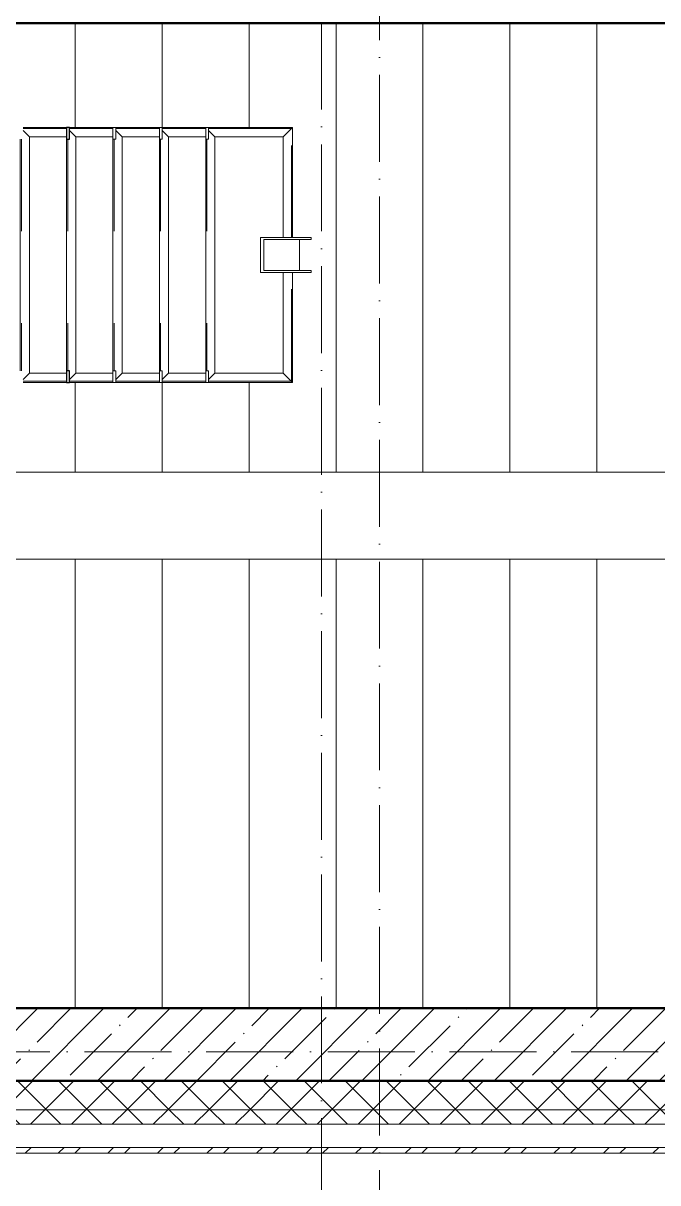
# Model space of a CAD drawing. Header units: millimetres. Extents: x -17017 to 628417, y -109036 to 199237.
# Drawn here: x 532130 to 534321, y -35687 to -31685 of the extents above; entities that cross this region are included whole.
import ezdxf

# ---------------------------------------------------------------- set-up
doc = ezdxf.new("R2010")
doc.units = ezdxf.units.MM
doc.linetypes.add('50_200_ШТРИХ_1Т_ш5_п1_п1_', pattern=[700, 500, -100, 0, -100])
doc.linetypes.add('Штрих', pattern=[635, 317.5, -317.5])
for name, color, linetype, lineweight in [('A-GENM-____-HDLN', 7, 'Штрих', 9), ('A-GENM-____-MCUT', 7, 'Continuous', 25), ('A-GENM-____-OTLN', 7, 'Continuous', 9), ('A-WALL-____-MCUT', 7, 'Continuous', 13), ('A-WALL-____-MCUT-1', 7, 'Continuous', 9), ('A-WALL-____-MCUT-2', 7, 'Continuous', 50), ('A-WALL-____-PATT-1', 7, 'Continuous', 9), ('A-WALL-FNSH-MCUT-1', 7, 'Continuous', 9), ('S-GRID-____-OTLN-1', 7, '50_200_ШТРИХ_1Т_ш5_п1_п1_', 9), ('S-STRS-____-OTLN-1', 7, 'Continuous', 9), ('стяжа', 7, 'Continuous', 30)]:
    doc.layers.add(name, color=color, linetype=linetype, lineweight=lineweight)
pattern_1 = [(45, (523510.01, -90515.61), (-70.71068, 70.71068), []), (135, (523510.01, -90515.61), (-70.71068, -70.71068), [])]

# ---------------------------------------------------------------- blocks, each defined once
blk = doc.blocks.new('ОМ_Труба_ГОСТ 8639-82 - ОМ_Труба_ГОСТ 8639-82-26350154-АР1_План отверстий 3 этажа в осях 1-64_Ю-ЯЯ')
at = {"layer": 'A-GENM-____-OTLN'}
for p, q in [((9439.1, 57971), (9439.1, 58091)), ((9439.1, 58091), (9614.1, 58091)), ((9614.1, 58085), (9451.2, 58085)), ((9451.2, 58085), (9451.2, 57977)), ((9574, 58085), (9574, 57977)), ((9614.1, 58091), (9614.1, 58085)), ((9614.1, 57971), (9439.1, 57971)), ((9451.2, 57977), (9614.1, 57977)), ((9614.1, 57977), (9614.1, 57971))]:
    blk.add_line(p, q, dxfattribs=at)
blk = doc.blocks.new('ОМ_Уголок_ГОСТ 8509-93 - ОМ_Уголок_ГОСТ 8509-93-26349651-АР1_План отверстий 3 этажа в осях 1-64_Ю-ЯЯ')
at = {"layer": 'A-GENM-____-HDLN'}
for p, q in [((4, -4), (380, -4)), ((500, -4), (876, -4))]:
    blk.add_line(p, q, dxfattribs=at)
at = {"layer": 'A-GENM-____-OTLN'}
for p, q in [((380, 0), (0, 0)), ((32, -32), (0, 0)), ((32, -32), (380, -32)), ((880, 0), (500, 0)), ((500, -32), (848, -32)), ((880, 0), (848, -32))]:
    blk.add_line(p, q, dxfattribs=at)
blk = doc.blocks.new('ОМ_Уголок_ГОСТ 8509-93 - ОМ_Уголок_ГОСТ 8509-93-V149-АР1_План отверстий 3 этажа в осях 1-64_Ю-ЯЯ')
at = {"layer": 'A-GENM-____-HDLN'}
blk.add_line((40, -4), (840, -4), dxfattribs=at)
at = {"layer": 'A-GENM-____-OTLN'}
for p, q in [((32, -32), (10, -10)), ((32, -32), (848, -32)), ((840, 0), (40, 0)), ((870, -10), (848, -32))]:
    blk.add_line(p, q, dxfattribs=at)
blk = doc.blocks.new('ОМ_Уголок_ГОСТ 8509-93 - ОМ_Уголок_ГОСТ 8509-93-19082047-АР1_План отверстий 3 этажа в осях 1-64_Ю-ЯЯ')
at = {"layer": 'A-GENM-____-HDLN'}
blk.add_line((10, -4), (296, -4), dxfattribs=at)
at = {"layer": 'A-GENM-____-OTLN'}
for p, q in [((300, 0), (10, 0)), ((32, -32), (10, -10)), ((32, -32), (268, -32)), ((300, 0), (268, -32))]:
    blk.add_line(p, q, dxfattribs=at)
blk = doc.blocks.new('ОМ_Уголок_ГОСТ 8509-93 - ОМ_Уголок_ГОСТ 8509-93-V150-АР1_План отверстий 3 этажа в осях 1-64_Ю-ЯЯ')
at = {"layer": 'A-GENM-____-HDLN'}
blk.add_line((4, -4), (290, -4), dxfattribs=at)
at = {"layer": 'A-GENM-____-OTLN'}
for p, q in [((290, 0), (0, 0)), ((32, -32), (0, 0)), ((32, -32), (268, -32)), ((290, -10), (268, -32))]:
    blk.add_line(p, q, dxfattribs=at)
blk = doc.blocks.new('ОМ_Уголок_ГОСТ 8509-93 - ОМ_Уголок_ГОСТ 8509-93-V151-АР1_План отверстий 3 этажа в осях 1-64_Ю-ЯЯ')
at = {"layer": 'A-GENM-____-HDLN'}
blk.add_line((10, -4), (160, -4), dxfattribs=at)
at = {"layer": 'A-GENM-____-OTLN'}
for p, q in [((160, 0), (10, 0)), ((32, -32), (10, -10)), ((32, -32), (160, -32))]:
    blk.add_line(p, q, dxfattribs=at)
blk = doc.blocks.new('ОМ_Уголок_ГОСТ 8509-93 - ОМ_Уголок_ГОСТ 8509-93-V152-АР1_План отверстий 3 этажа в осях 1-64_Ю-ЯЯ')
at = {"layer": 'A-GENM-____-HDLN'}
blk.add_line((140, -4), (290, -4), dxfattribs=at)
at = {"layer": 'A-GENM-____-OTLN'}
for p, q in [((290, 0), (140, 0)), ((140, -32), (268, -32)), ((290, -10), (268, -32))]:
    blk.add_line(p, q, dxfattribs=at)
blk = doc.blocks.new('ОМ_Полоса_Трапеция прямоугольная_Прокат_ГОСТ 103-2006 - ОМ_Полоса_Трапеция прямоугольная_Прокат_ГОСТ 103-2006-19082130-АР1_План отверстий 3 этажа в осях 1-64_Ю-ЯЯ')
at = {"layer": 'A-GENM-____-OTLN'}
for p, q in [((9250, 58471), (9260, 58471)), ((9250, 58431), (9250, 58471)), ((9260, 58471), (9260, 58431)), ((9260, 58431), (9250, 58431))]:
    blk.add_line(p, q, dxfattribs=at)
blk = doc.blocks.new('ОМ_Полоса_Трапеция прямоугольная_Прокат_ГОСТ 103-2006 - ОМ_Полоса_Трапеция прямоугольная_Прокат_ГОСТ 103-2006-V157-АР1_План отверстий 3 этажа в осях 1-64_Ю-ЯЯ')
at = {"layer": 'A-GENM-____-MCUT'}
for p, q in [((8780, 58471), (8770, 58471)), ((8770, 58471), (8770, 58431)), ((8780, 58431), (8780, 58471)), ((8770, 58431), (8780, 58431))]:
    blk.add_line(p, q, dxfattribs=at)
blk = doc.blocks.new('ОМ_Полоса_Трапеция прямоугольная_Прокат_ГОСТ 103-2006 - ОМ_Полоса_Трапеция прямоугольная_Прокат_ГОСТ 103-2006-19082170-АР1_План отверстий 3 этажа в осях 1-64_Ю-ЯЯ')
at = {"layer": 'A-GENM-____-OTLN'}
for p, q in [((9250, 57631), (9260, 57631)), ((9250, 57591), (9250, 57631)), ((9260, 57631), (9260, 57591)), ((9260, 57591), (9250, 57591))]:
    blk.add_line(p, q, dxfattribs=at)
blk = doc.blocks.new('ОМ_Полоса_Трапеция прямоугольная_Прокат_ГОСТ 103-2006 - ОМ_Полоса_Трапеция прямоугольная_Прокат_ГОСТ 103-2006-V160-АР1_План отверстий 3 этажа в осях 1-64_Ю-ЯЯ')
at = {"layer": 'A-GENM-____-MCUT'}
for p, q in [((8780, 57631), (8770, 57631)), ((8770, 57631), (8770, 57591)), ((8780, 57591), (8780, 57631)), ((8770, 57591), (8780, 57591))]:
    blk.add_line(p, q, dxfattribs=at)
blk = doc.blocks.new('3эт')
at = {"layer": 'S-GRID-____-OTLN-1', "color": 251, "ltscale": 0.6, "true_color": 0x636466}
for p, q in [((293420.7, -33791.8), (293420.7, 4029.4)), ((293620.7, -33971.9), (293620.7, 3765.1)), ((387845.1, -31582.4), (279101.9, -31582.4))]:
    blk.add_line(p, q, dxfattribs=at)

msp = doc.modelspace()

# ---------------------------------------------------------------- hatches: boundary and pattern name
at = {"layer": 'A-WALL-____-PATT-1'}
h = msp.add_hatch(dxfattribs=at)
h.set_pattern_fill('FP_12', color=256, style=0, pattern_type=2)
h.set_pattern_definition([(45, (523510, -90515.61), (-114.04925, 114.04925), []), (45, (523624.06, -90515.61), (-114.04925, 114.04925), [201.612, -40.322, 3.353, -36.97])])
h.paths.add_polyline_path([(536560, -35334.6), (536560, -35084.6), (530060, -35084.6), (530060, -35334.6), (535868.2, -35334.6)], flags=0)
h.paths.add_polyline_path([(529060, -35334.6), (529060, -35084.6), (528810, -35084.6), (528810, -35334.6)], flags=0)
h = msp.add_hatch(dxfattribs=at)
h.set_pattern_fill('FP_4', color=256, style=0, pattern_type=2)
h.set_pattern_definition(pattern_1)
h.paths.add_polyline_path([(597729.5, -35434.6), (597810, -35434.6), (597810, -35334.6), (591460, -35334.6), (591460, -35434.6), (594194.6, -35434.6)], flags=0)
h.paths.add_polyline_path([(587124.7, -35434.6), (587510, -35434.6), (587510, -35340.6), (587435, -35340.6), (587435, -35334.6), (586485, -35334.6), (586485, -35340.6), (586410, -35340.6), (586410, -35434.6), (586760, -35434.6)], flags=0)
h.paths.add_polyline_path([(588892.2, -35434.6), (590460, -35434.6), (590460, -35334.6), (588585, -35334.6), (588585, -35340.6), (588510, -35340.6), (588510, -35434.6)], flags=0)
h.paths.add_polyline_path([(583485, -35434.6), (584610, -35434.6), (584610, -35340.6), (584535, -35340.6), (584535, -35334.6), (583485, -35334.6), (583485, -35340.6), (583410, -35340.6), (583410, -35434.6), (583416, -35434.6)], flags=0)
h.paths.add_polyline_path([(581610, -35434.6), (581610, -35340.6), (581535, -35340.6), (581535, -35334.6), (580485, -35334.6), (580485, -35340.6), (580410, -35340.6), (580410, -35434.6), (580938.6, -35434.6)], flags=0)
h.paths.add_polyline_path([(577485, -35434.6), (578610, -35434.6), (578610, -35340.6), (578535, -35340.6), (578535, -35334.6), (577485, -35334.6), (577485, -35340.6), (577410, -35340.6), (577410, -35434.6)], flags=0)
h.paths.add_polyline_path([(575535, -35434.6), (575610, -35434.6), (575610, -35340.6), (575535, -35340.6), (575535, -35334.6), (574485, -35334.6), (574485, -35340.6), (574410, -35340.6), (574410, -35434.6), (574752.4, -35434.6)], flags=0)
h.paths.add_polyline_path([(571760, -35434.6), (572610, -35434.6), (572610, -35340.6), (572535, -35340.6), (572535, -35334.6), (571485, -35334.6), (571485, -35340.6), (571410, -35340.6), (571410, -35434.6), (571485, -35434.6)], flags=0)
h.paths.add_polyline_path([(569450.1, -35434.6), (569610, -35434.6), (569610, -35340.6), (569535, -35340.6), (569535, -35334.6), (567935, -35334.6), (567935, -35340.6), (567860, -35340.6), (567860, -35434.6), (568566.3, -35434.6)], flags=0)
h.paths.add_polyline_path([(565915.1, -35434.6), (566060, -35434.6), (566060, -35340.6), (565985, -35340.6), (565985, -35334.6), (564935, -35334.6), (564935, -35340.6), (564860, -35340.6), (564860, -35434.6)], flags=0)
h.paths.add_polyline_path([(563060, -35434.6), (563060, -35340.6), (562985, -35340.6), (562985, -35334.6), (561935, -35334.6), (561935, -35340.6), (561860, -35340.6), (561860, -35434.6), (562380.2, -35434.6)], flags=0)
h.paths.add_polyline_path([(559729, -35434.6), (560060, -35434.6), (560060, -35340.6), (559985, -35340.6), (559985, -35334.6), (558935, -35334.6), (558935, -35340.6), (558860, -35340.6), (558860, -35434.6), (559287.1, -35434.6)], flags=0)
h.paths.add_polyline_path([(555935, -35434.6), (557060, -35434.6), (557060, -35340.6), (556985, -35340.6), (556985, -35334.6), (555935, -35334.6), (555935, -35340.6), (555860, -35340.6), (555860, -35434.6), (555866, -35434.6)], flags=0)
h.paths.add_polyline_path([(552860, -35434.6), (554060, -35434.6), (554060, -35340.6), (553985, -35340.6), (553985, -35334.6), (552935, -35334.6), (552935, -35340.6), (552860, -35340.6)], flags=0)
h.paths.add_polyline_path([(551060, -35434.6), (551060, -35340.6), (550985, -35340.6), (550985, -35334.6), (549935, -35334.6), (549935, -35340.6), (549860, -35340.6), (549860, -35434.6), (550891.7, -35434.6)], flags=0)
h.paths.add_polyline_path([(546935, -35434.6), (548060, -35434.6), (548060, -35340.6), (547985, -35340.6), (547985, -35334.6), (546935, -35334.6), (546935, -35340.6), (546860, -35340.6), (546860, -35434.6), (546866, -35434.6)], flags=0)
h.paths.add_polyline_path([(545060, -35434.6), (545060, -35340.6), (544985, -35340.6), (544985, -35334.6), (543935, -35334.6), (543935, -35340.6), (543860, -35340.6), (543860, -35434.6), (544985, -35434.6)], flags=0)
h.paths.add_polyline_path([(541710, -35434.6), (542060, -35434.6), (542060, -35340.6), (541985, -35340.6), (541985, -35334.6), (540935, -35334.6), (540935, -35340.6), (540860, -35340.6), (540860, -35434.6), (541210, -35434.6)], flags=0)
h.paths.add_polyline_path([(539860, -35434.6), (539860, -35340.6), (539785, -35340.6), (539785, -35334.6), (530060, -35334.6), (530060, -35434.6), (539403.2, -35434.6)], flags=0)
h.paths.add_polyline_path([(529060, -35434.6), (529060, -35334.6), (521060, -35334.6), (521060, -35434.6), (527030.9, -35434.6)], flags=0)
h = msp.add_hatch(dxfattribs=at)
h.set_pattern_fill('FP_4', color=256, style=0, pattern_type=2)
h.set_pattern_definition(pattern_1)
h.paths.add_polyline_path([(597810, -35484.6), (597810, -35434.6), (591460, -35434.6), (591460, -35484.6), (597729.5, -35484.6)], flags=0)
h.paths.add_polyline_path([(590460, -35484.6), (590460, -35434.6), (588510, -35434.6), (588510, -35484.6), (588892.2, -35484.6)], flags=0)
h.paths.add_polyline_path([(584610, -35484.6), (584610, -35434.6), (583410, -35434.6), (583410, -35484.6), (583589.8, -35484.6)], flags=0)
h.paths.add_polyline_path([(587124.7, -35484.6), (587510, -35484.6), (587510, -35434.6), (586410, -35434.6), (586410, -35484.6)], flags=0)
h.paths.add_polyline_path([(580938.6, -35484.6), (581610, -35484.6), (581610, -35434.6), (580410, -35434.6), (580410, -35484.6)], flags=0)
h.paths.add_polyline_path([(578610, -35484.6), (578610, -35434.6), (577410, -35434.6), (577410, -35484.6), (578287.4, -35484.6)], flags=0)
h.paths.add_polyline_path([(575610, -35484.6), (575610, -35434.6), (574410, -35434.6), (574410, -35484.6), (574752.4, -35484.6)], flags=0)
h.paths.add_polyline_path([(572610, -35484.6), (572610, -35434.6), (571410, -35434.6), (571410, -35484.6), (572101.2, -35484.6)], flags=0)
h.paths.add_polyline_path([(569610, -35484.6), (569610, -35434.6), (567860, -35434.6), (567860, -35484.6), (569450.1, -35484.6)], flags=0)
h.paths.add_polyline_path([(566060, -35484.6), (566060, -35434.6), (564860, -35434.6), (564860, -35484.6), (565915.1, -35484.6)], flags=0)
h.paths.add_polyline_path([(563060, -35484.6), (563060, -35434.6), (561860, -35434.6), (561860, -35484.6), (562380.2, -35484.6)], flags=0)
h.paths.add_polyline_path([(560060, -35484.6), (560060, -35434.6), (558860, -35434.6), (558860, -35484.6), (559729, -35484.6)], flags=0)
h.paths.add_polyline_path([(555860, -35484.6), (557060, -35484.6), (557060, -35434.6), (555860, -35434.6)], flags=0)
h.paths.add_polyline_path([(553542.9, -35484.6), (554060, -35484.6), (554060, -35434.6), (552860, -35434.6), (552860, -35484.6)], flags=0)
h.paths.add_polyline_path([(550891.7, -35484.6), (551060, -35484.6), (551060, -35434.6), (549860, -35434.6), (549860, -35484.6), (550007.9, -35484.6)], flags=0)
h.paths.add_polyline_path([(548060, -35484.6), (548060, -35434.6), (546860, -35434.6), (546860, -35484.6), (547356.7, -35484.6)], flags=0)
h.paths.add_polyline_path([(544705.6, -35484.6), (545060, -35484.6), (545060, -35434.6), (543860, -35434.6), (543860, -35484.6)], flags=0)
h.paths.add_polyline_path([(542054.4, -35484.6), (542060, -35484.6), (542060, -35434.6), (540860, -35434.6), (540860, -35484.6), (541170.6, -35484.6)], flags=0)
h.paths.add_polyline_path([(539403.2, -35484.6), (539860, -35484.6), (539860, -35434.6), (530060, -35434.6), (530060, -35484.6), (537635.7, -35484.6)], flags=0)
h.paths.add_polyline_path([(529060, -35484.6), (529060, -35434.6), (520960, -35434.6), (520960, -35484.6), (527030.9, -35484.6)], flags=0)
h = msp.add_hatch(dxfattribs=at)
h.set_pattern_fill('FP_6', color=256, style=0, pattern_type=2)
h.set_pattern_definition([(45, (523510.01, -90515.61), (-85.53659, 85.53659), []), (45, (523567.03, -90515.61), (-85.53659, 85.53659), [])])
h.paths.add_polyline_path([(568566.3, -35584.6), (568725, -35584.6), (568725, -35564.6), (567860, -35564.6), (567860, -35584.6)], flags=0)
h.paths.add_polyline_path([(566060, -35584.6), (566060, -35564.6), (564860, -35564.6), (564860, -35584.6), (565915.1, -35584.6)], flags=0)
h.paths.add_polyline_path([(563060, -35584.6), (563060, -35564.6), (561860, -35564.6), (561860, -35584.6), (562380.2, -35584.6)], flags=0)
h.paths.add_polyline_path([(560060, -35584.6), (560060, -35564.6), (558860, -35564.6), (558860, -35584.6), (559729, -35584.6)], flags=0)
h.paths.add_polyline_path([(557060, -35584.6), (557060, -35564.6), (555860, -35564.6), (555860, -35584.6), (556194.1, -35584.6)], flags=0)
h.paths.add_polyline_path([(553542.9, -35584.6), (554060, -35584.6), (554060, -35564.6), (552860, -35564.6), (552860, -35584.6)], flags=0)
h.paths.add_polyline_path([(550891.7, -35584.6), (551060, -35584.6), (551060, -35564.6), (549860, -35564.6), (549860, -35584.6), (550007.9, -35584.6)], flags=0)
h.paths.add_polyline_path([(546860, -35584.6), (548060, -35584.6), (548060, -35564.6), (546860, -35564.6)], flags=0)
h.paths.add_polyline_path([(543860, -35584.6), (545060, -35584.6), (545060, -35564.6), (543860, -35564.6)], flags=0)
h.paths.add_polyline_path([(540860, -35584.6), (542060, -35584.6), (542060, -35564.6), (540860, -35564.6)], flags=0)
h.paths.add_polyline_path([(539860, -35584.6), (539860, -35564.6), (530060, -35564.6), (530060, -35584.6), (539403.2, -35584.6)], flags=0)
h.paths.add_polyline_path([(529060, -35584.6), (529060, -35564.6), (520830, -35564.6), (520830, -35584.6), (527030.9, -35584.6)], flags=0)

# ---------------------------------------------------------------- linework, layer by layer
at = {"layer": 'A-WALL-____-MCUT'}
msp.add_line((530060, -35564.6), (539860, -35564.6), dxfattribs=at)
at = {"layer": 'A-WALL-____-MCUT-1'}
for p, q in [((539860, -35434.6), (530060, -35434.6)), ((539860, -35484.6), (530060, -35484.6))]:
    msp.add_line(p, q, dxfattribs=at)
at = {"layer": 'A-WALL-____-MCUT-2'}
for p, q in [((531110, -31684.6), (536560, -31684.6)), ((536560, -35084.6), (530060, -35084.6)), ((536560, -35334.6), (530060, -35334.6))]:
    msp.add_line(p, q, dxfattribs=at)
at = {"layer": 'A-WALL-FNSH-MCUT-1'}
msp.add_line((530060, -35584.6), (539860, -35584.6), dxfattribs=at)
at = {"layer": 'S-STRS-____-OTLN-1'}
for p, q in [((532310, -31684.6), (532310, -32044.6)), ((532310, -31684.6), (532310, -32044.6)), ((532610, -31684.6), (532610, -32044.6)), ((532610, -31684.6), (532610, -32044.6)), ((532910, -31684.6), (532910, -32044.6)), ((532910, -31684.6), (532910, -32044.6)), ((533210, -31684.6), (533210, -33234.6)), ((533210, -31684.6), (533210, -33234.6)), ((533510, -31684.6), (533510, -33234.6)), ((533510, -31684.6), (533510, -33234.6)), ((533810, -31684.6), (533810, -33234.6)), ((533810, -31684.6), (533810, -33234.6)), ((534110, -31684.6), (534110, -33234.6)), ((534110, -31684.6), (534110, -33234.6)), ((532310, -32924.6), (532310, -33234.6)), ((532310, -32924.6), (532310, -33234.6)), ((532610, -32924.6), (532610, -33234.6)), ((532610, -32924.6), (532610, -33234.6)), ((532910, -32924.6), (532910, -33234.6)), ((532910, -32924.6), (532910, -33234.6)), ((532010, -33234.6), (532310, -33234.6)), ((532310, -33234.6), (532610, -33234.6)), ((532610, -33234.6), (532910, -33234.6)), ((532910, -33234.6), (533210, -33234.6)), ((533210, -33234.6), (533510, -33234.6)), ((533510, -33234.6), (533810, -33234.6)), ((533810, -33234.6), (534110, -33234.6)), ((534110, -33234.6), (534410, -33234.6)), ((532310, -33534.6), (532010, -33534.6)), ((532610, -33534.6), (532310, -33534.6)), ((532310, -35084.6), (532310, -33534.6)), ((532310, -35084.6), (532310, -33534.6)), ((532910, -33534.6), (532610, -33534.6)), ((532610, -35084.6), (532610, -33534.6)), ((532610, -35084.6), (532610, -33534.6)), ((533210, -33534.6), (532910, -33534.6)), ((532910, -35084.6), (532910, -33534.6)), ((532910, -35084.6), (532910, -33534.6)), ((533510, -33534.6), (533210, -33534.6)), ((533210, -35084.6), (533210, -33534.6)), ((533210, -35084.6), (533210, -33534.6)), ((533810, -33534.6), (533510, -33534.6)), ((533510, -35084.6), (533510, -33534.6)), ((533510, -35084.6), (533510, -33534.6)), ((534110, -33534.6), (533810, -33534.6)), ((533810, -35084.6), (533810, -33534.6)), ((533810, -35084.6), (533810, -33534.6)), ((534410, -33534.6), (534110, -33534.6)), ((534110, -35084.6), (534110, -33534.6)), ((534110, -35084.6), (534110, -33534.6))]:
    msp.add_line(p, q, dxfattribs=at)

# ---------------------------------------------------------------- block references
at = {"layer": 'A-GENM-____-OTLN', "extrusion": (0, 0, -1)}
for name, p, rotation in [('ОМ_Уголок_ГОСТ 8509-93 - ОМ_Уголок_ГОСТ 8509-93-V149-АР1_План отверстий 3 этажа в осях 1-64_Ю-ЯЯ', (-532120, -32044.6), 269.9999999999989), ('ОМ_Уголок_ГОСТ 8509-93 - ОМ_Уголок_ГОСТ 8509-93-V149-АР1_План отверстий 3 этажа в осях 1-64_Ю-ЯЯ', (-532280, -32044.6), 269.9999999999989), ('ОМ_Уголок_ГОСТ 8509-93 - ОМ_Уголок_ГОСТ 8509-93-V149-АР1_План отверстий 3 этажа в осях 1-64_Ю-ЯЯ', (-532440, -32044.6), 269.9999999999989), ('ОМ_Уголок_ГОСТ 8509-93 - ОМ_Уголок_ГОСТ 8509-93-V149-АР1_План отверстий 3 этажа в осях 1-64_Ю-ЯЯ', (-532600, -32044.6), 269.9999999999989), ('ОМ_Уголок_ГОСТ 8509-93 - ОМ_Уголок_ГОСТ 8509-93-V149-АР1_План отверстий 3 этажа в осях 1-64_Ю-ЯЯ', (-532760, -32044.6), 269.9999999999989), ('ОМ_Уголок_ГОСТ 8509-93 - ОМ_Уголок_ГОСТ 8509-93-26349651-АР1_План отверстий 3 этажа в осях 1-64_Ю-ЯЯ', (-533060, -32924.6), 89.99999999999908), ('ОМ_Уголок_ГОСТ 8509-93 - ОМ_Уголок_ГОСТ 8509-93-V151-АР1_План отверстий 3 этажа в осях 1-64_Ю-ЯЯ', (-532120, -32924.6), 180), ('ОМ_Уголок_ГОСТ 8509-93 - ОМ_Уголок_ГОСТ 8509-93-V151-АР1_План отверстий 3 этажа в осях 1-64_Ю-ЯЯ', (-532280, -32924.6), 180), ('ОМ_Уголок_ГОСТ 8509-93 - ОМ_Уголок_ГОСТ 8509-93-V151-АР1_План отверстий 3 этажа в осях 1-64_Ю-ЯЯ', (-532440, -32924.6), 180), ('ОМ_Уголок_ГОСТ 8509-93 - ОМ_Уголок_ГОСТ 8509-93-V151-АР1_План отверстий 3 этажа в осях 1-64_Ю-ЯЯ', (-532600, -32924.6), 180), ('ОМ_Уголок_ГОСТ 8509-93 - ОМ_Уголок_ГОСТ 8509-93-19082047-АР1_План отверстий 3 этажа в осях 1-64_Ю-ЯЯ', (-532760, -32924.6), 180)]:
    msp.add_blockref(name, p, dxfattribs=dict(at, rotation=rotation))
for name, p in [('ОМ_Уголок_ГОСТ 8509-93 - ОМ_Уголок_ГОСТ 8509-93-V152-АР1_План отверстий 3 этажа в осях 1-64_Ю-ЯЯ', (-532420, -32044.6)), ('ОМ_Уголок_ГОСТ 8509-93 - ОМ_Уголок_ГОСТ 8509-93-V152-АР1_План отверстий 3 этажа в осях 1-64_Ю-ЯЯ', (-532580, -32044.6)), ('ОМ_Уголок_ГОСТ 8509-93 - ОМ_Уголок_ГОСТ 8509-93-V152-АР1_План отверстий 3 этажа в осях 1-64_Ю-ЯЯ', (-532740, -32044.6)), ('ОМ_Уголок_ГОСТ 8509-93 - ОМ_Уголок_ГОСТ 8509-93-V152-АР1_План отверстий 3 этажа в осях 1-64_Ю-ЯЯ', (-532900, -32044.6)), ('ОМ_Уголок_ГОСТ 8509-93 - ОМ_Уголок_ГОСТ 8509-93-V150-АР1_План отверстий 3 этажа в осях 1-64_Ю-ЯЯ', (-533060, -32044.6))]:
    msp.add_blockref(name, p, dxfattribs=at)
at = {"layer": 'A-GENM-____-OTLN'}
for name, p in [('ОМ_Полоса_Трапеция прямоугольная_Прокат_ГОСТ 103-2006 - ОМ_Полоса_Трапеция прямоугольная_Прокат_ГОСТ 103-2006-V157-АР1_План отверстий 3 этажа в осях 1-64_Ю-ЯЯ', (523510, -90515.6)), ('ОМ_Полоса_Трапеция прямоугольная_Прокат_ГОСТ 103-2006 - ОМ_Полоса_Трапеция прямоугольная_Прокат_ГОСТ 103-2006-19082130-АР1_План отверстий 3 этажа в осях 1-64_Ю-ЯЯ', (523190, -90515.6)), ('ОМ_Полоса_Трапеция прямоугольная_Прокат_ГОСТ 103-2006 - ОМ_Полоса_Трапеция прямоугольная_Прокат_ГОСТ 103-2006-19082130-АР1_План отверстий 3 этажа в осях 1-64_Ю-ЯЯ', (523350, -90515.6)), ('ОМ_Полоса_Трапеция прямоугольная_Прокат_ГОСТ 103-2006 - ОМ_Полоса_Трапеция прямоугольная_Прокат_ГОСТ 103-2006-19082130-АР1_План отверстий 3 этажа в осях 1-64_Ю-ЯЯ', (523510, -90515.6)), ('ОМ_Труба_ГОСТ 8639-82 - ОМ_Труба_ГОСТ 8639-82-26350154-АР1_План отверстий 3 этажа в осях 1-64_Ю-ЯЯ', (523510, -90515.6)), ('ОМ_Полоса_Трапеция прямоугольная_Прокат_ГОСТ 103-2006 - ОМ_Полоса_Трапеция прямоугольная_Прокат_ГОСТ 103-2006-V160-АР1_План отверстий 3 этажа в осях 1-64_Ю-ЯЯ', (523510, -90515.6)), ('ОМ_Полоса_Трапеция прямоугольная_Прокат_ГОСТ 103-2006 - ОМ_Полоса_Трапеция прямоугольная_Прокат_ГОСТ 103-2006-19082170-АР1_План отверстий 3 этажа в осях 1-64_Ю-ЯЯ', (523190, -90515.6)), ('ОМ_Полоса_Трапеция прямоугольная_Прокат_ГОСТ 103-2006 - ОМ_Полоса_Трапеция прямоугольная_Прокат_ГОСТ 103-2006-19082170-АР1_План отверстий 3 этажа в осях 1-64_Ю-ЯЯ', (523350, -90515.6)), ('ОМ_Полоса_Трапеция прямоугольная_Прокат_ГОСТ 103-2006 - ОМ_Полоса_Трапеция прямоугольная_Прокат_ГОСТ 103-2006-19082170-АР1_План отверстий 3 этажа в осях 1-64_Ю-ЯЯ', (523510, -90515.6))]:
    msp.add_blockref(name, p, dxfattribs=at)
at = {"layer": 'стяжа'}
msp.add_blockref('3эт', (239739.3, -3652.2), dxfattribs=at)

doc.saveas('drawing.dxf')
